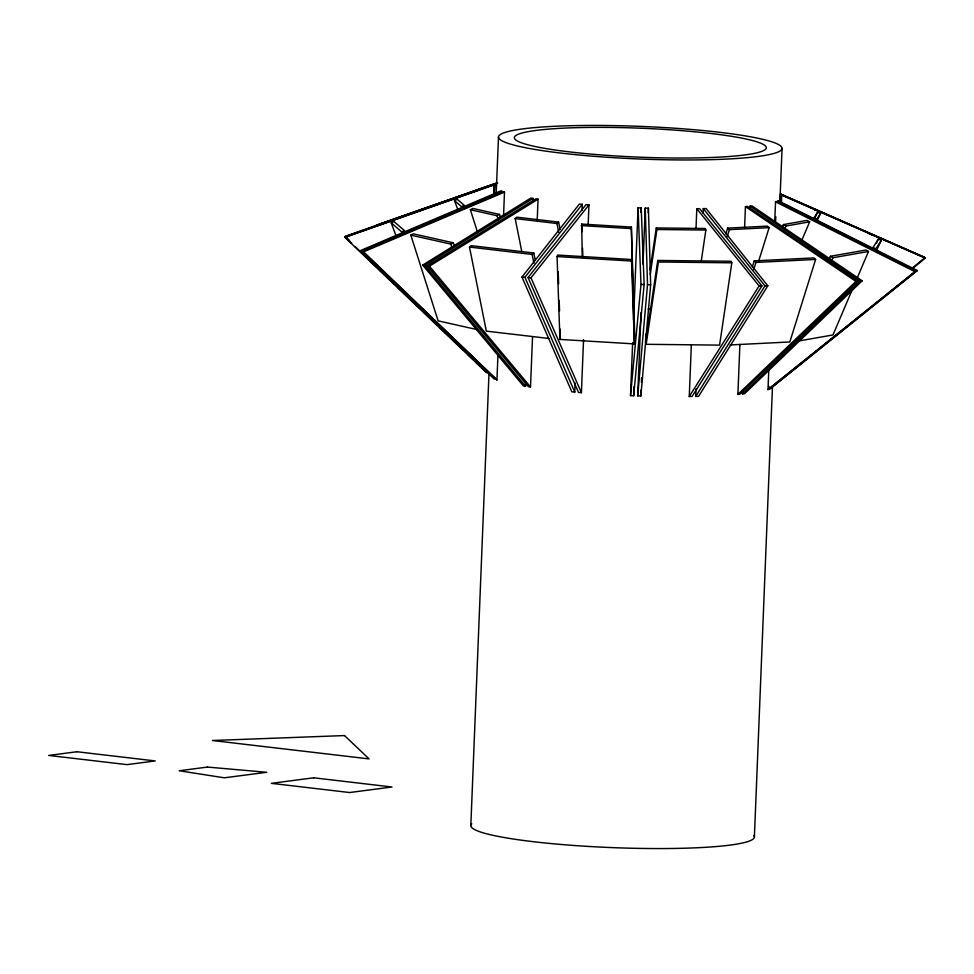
<?xml version="1.0" encoding="UTF-8"?>
<svg xmlns="http://www.w3.org/2000/svg" width="974" height="974" viewBox="0 0 974 974"><rect width="100%" height="100%" fill="white"/><g stroke="black" fill="none" stroke-linecap="round" stroke-linejoin="round"><path stroke-width="1.46" d="M493.696 193.996L494.293 184.561L344.845 237.315L486.513 372.713M493.928 193.656L494.293 184.561M494.135 194.715L494.78 183.757L345.514 236.232L349.69 240.773M494.354 194.362L494.78 183.757M470.832 825.428L488.972 373.955M496.229 193.071L498.493 136.823M503.521 216.362L504.483 192.134L503.424 191.744L362.523 251.462L496.947 379.933L497.982 354.183M532.936 201.423L533.058 198.404L530.867 198.051L422.692 265.098L523.33 385.85L525.522 386.203L525.704 381.662M537.21 220.392L538.062 199.195L535.883 198.842L427.233 265.817L528.334 386.641L530.513 386.995L532.522 337.016M582.05 210.36L582.294 204.297L579.372 204.041L521.991 277.042L571.823 391.852L574.757 392.096L575.11 383.013M588.174 224.556L588.966 204.869L586.044 204.613L528.042 277.566L578.507 392.425L581.417 392.668L583.548 339.658M633.563 319.898L638.067 207.815L641.221 207.937L644.131 284.53L633.672 395.736L630.519 395.627L632.65 342.617M633.672 395.736L634.037 386.641M641.038 212.478L641.221 207.937M642.998 264.112L645.251 208.071L648.404 208.192L650.656 284.761L640.855 395.992L637.714 395.882L641.05 312.581M640.855 395.992L641.099 389.929M641.403 382.356L641.586 377.815M648.221 212.734L648.404 208.192M696.02 228.415L696.812 208.728L699.636 208.68L761.936 285.918L692.088 396.479L689.263 396.528L691.333 345.027M703.082 213.16L703.265 208.619L706.101 208.57L767.804 285.82L698.553 396.369L695.716 396.418L696.02 388.845M744.586 227.806L745.439 206.598L747.46 206.403L857.96 281.206L739.911 394.202L737.89 394.397L739.899 344.419M749.919 209.179L750.041 206.147L752.074 205.952L862.148 280.804L744.538 393.752L742.505 393.946L742.626 390.915M917.374 270.565L769.959 388.894L916.497 270.882L777.508 201.094L778.384 200.778L917.374 270.565L915.584 271.222L767.999 389.612L768.79 369.925M774.744 221.5L775.535 201.813L776.4 201.496L915.584 271.222L767.999 389.612M768.863 389.296L768.985 386.276M775.608 221.183L775.791 216.642M754.387 837.177L772.516 385.704M779.906 201.776L782.049 148.572A141.912 16.315 2.3 0 0 571.288 125.695A141.912 16.315 2.3 0 0 567.477 153.819A141.912 16.315 2.3 0 0 782.049 148.572M780.174 201.533L780.478 193.96L924.375 257.27L780.478 193.96M780.6 201.91L780.904 194.337M781.172 202.385L781.477 194.812L925.3 258.049L912.431 268.702M781.611 202.762L781.477 194.812M637.714 395.882L647.503 284.651L645.251 208.071M630.519 395.627L640.989 284.42L638.067 207.815M650.06 269.847L656.281 227.94L705.213 228.488L705.858 230.047L701.183 261.568M650.242 274.534L656.926 229.499L656.281 227.94M645.531 342.763L657.742 260.46L731.145 261.263L731.803 262.822L719.579 345.125L646.176 344.309L645.445 339.816M646.176 344.309L658.4 262.006L657.742 260.46M725.813 233.906L727.627 228.123L767.39 226.126L769.131 227.66L758.697 261.02M727.103 236.913L729.368 229.657L727.627 228.123M752.415 266.693L754.229 260.886L813.874 257.903L815.615 259.437L789.829 341.959L730.183 344.954M753.706 269.664L755.97 262.42L754.229 260.886M557.067 256.576L557.627 255.066L632.077 259.534L634.391 343.895L559.928 339.427L557.067 256.576L631.529 261.044L632.077 259.534M582.257 257.319L581.721 224.081L631.359 227.064L634.938 342.385M559.928 339.427L560.184 329.102M632.418 275.411L631.359 227.064M782.232 227.344L783.425 224.568L807.142 220.38L809.662 221.841L801.967 239.933M784.752 228.805L785.933 226.029L809.662 221.841M829.215 259.072L830.396 256.284L865.971 250.014L868.491 251.475L857.242 277.907M831.723 260.533L832.916 257.745L868.491 251.475M851.921 290.435L832.989 334.946L798.887 340.961M814.398 219.101L817.588 212.247L820.449 213.586L817.247 220.441M876.503 243.086L878.414 238.983L881.275 240.322L876.15 251.292M695.716 396.418L764.967 285.869L767.804 285.82M689.263 396.528L759.111 285.966L761.936 285.918M817.588 212.247L814.021 217.896L816.869 219.235M816.297 220.148L820.449 213.586M878.414 238.983L873.057 247.457L875.918 248.796M875.297 249.77L881.275 240.322M521.991 277.042L524.913 277.298L582.294 204.297M528.042 277.566L530.964 277.809L588.966 204.869M742.505 393.946L860.115 280.999L862.148 280.804M737.89 394.397L855.939 281.413L857.96 281.206M548.983 338.477L486.33 331.123L469.492 247.067L471.173 245.655L533.813 253.009L535.298 260.399M521.687 251.097L515.173 218.59L516.853 217.178L558.613 222.084L560.087 229.462M515.173 218.59L556.933 223.496L558.613 222.084M469.492 247.067L532.133 254.433L533.813 253.009M911.993 268.325L924.862 257.672M422.692 265.098L424.883 265.452L533.058 198.404M427.233 265.817L429.424 266.17L538.062 199.195M476.651 329.492L438.13 320.848L410.821 235.124L413.341 233.845L453.336 242.818L454.249 245.679M477.637 232.579L470.357 209.727L472.865 208.448L499.54 214.426L500.441 217.287M470.357 209.727L497.02 215.704L499.54 214.426M410.821 235.124L450.816 244.097L453.336 242.818M360.27 250.659L500.94 190.88L502.024 191.257L361.354 251.048L360.27 250.659L494.488 379.056L361.354 251.048M362.523 251.462L363.582 251.84L504.483 192.134M391.195 222.815L394.117 221.682L404.563 230.716L401.629 231.849L391.195 222.815L395.907 235.525M454.456 200.522L457.39 199.39L464.354 205.404L461.42 206.537L454.456 200.522L458.121 210.396M393.082 219.807L414.011 212.271M395.931 218.809L416.848 211.273M456.295 197.588L473.096 191.561M345.295 236.585L494.561 184.11M497.215 182.771L376.427 225.091L377.924 224.836M379.336 224.337L497.276 183.002M409.397 214.085L379.495 224.544L380.968 224.288M413.67 212.588L497.702 183.173M344.845 237.315L494.062 184.914M729.368 229.657L769.131 227.66M755.97 262.42L815.615 259.437M656.926 229.499L705.858 230.047M658.4 262.006L731.803 262.822M648.087 309.099L651.046 309.123M640.989 284.42L644.131 284.53M647.503 284.651L650.656 284.761M581.161 225.591L630.811 228.573M813.96 209.447L816.821 210.469L814.13 209.276M869.125 233.87L874.859 235.915M781.915 195.19L925.3 258.049M775.535 201.813L914.72 271.527M783.425 224.568L785.933 226.029M830.396 256.284L832.916 257.745M745.439 206.598L855.939 281.413M750.041 206.147L860.115 280.999M360.672 251.268L366.163 256.515M380.444 270.151L383.744 273.292M389.235 278.54L392.534 281.693M403.516 292.176L410.115 298.47M424.396 312.118L426.588 314.212M432.091 319.46L435.378 322.601M446.372 333.096L452.959 339.39M474.935 360.368L478.234 363.521M345.076 236.962L351.663 243.257M354.962 246.41L376.926 267.4M380.213 270.553L394.494 284.189M397.794 287.342L419.757 308.332M424.153 312.532L437.326 325.133M439.517 327.227L463.685 350.323M468.08 354.524L480.158 366.066M482.361 368.172L486.744 372.36M363.582 251.84L496.947 379.933M429.424 266.17L530.513 386.995M424.883 265.452L525.522 386.203M696.812 208.728L759.111 285.966M703.265 208.619L764.967 285.869M530.964 277.809L581.417 392.668M524.913 277.298L574.757 392.096M497.02 215.704L498.384 219.99M450.816 244.097L452.192 248.382M556.933 223.496L558.711 232.36M532.133 254.433L533.91 263.272M632.637 281.449L633.417 304.119M631.529 261.044L634.391 343.895M581.721 224.081L581.989 231.605M582.562 248.175L582.866 257.209M558.199 271.685L558.613 283.775M559.186 300.394L559.551 310.974M645.774 334.119L645.932 340.011M753.864 835.473A141.912 16.315 2.3 0 1 610.491 847.538A141.912 16.315 2.3 0 1 471.793 823.809M76.934 751.745L48.7 755.434L127.01 764.627L155.243 760.938L76.934 751.745M207.45 767.074L179.216 770.763L224.361 777.812L266.718 772.285L207.45 767.074M313.701 777.8L271.344 783.34L349.654 792.532L392.011 787.004L313.701 777.8M344.516 735.565L212.466 740.508L369.085 758.904L344.516 735.565M575.561 152.577A126.133 14.5 2.3 0 0 766.294 147.914A126.133 14.5 2.3 0 0 578.946 127.594A126.133 14.5 2.3 0 0 575.561 152.577"/></g></svg>
